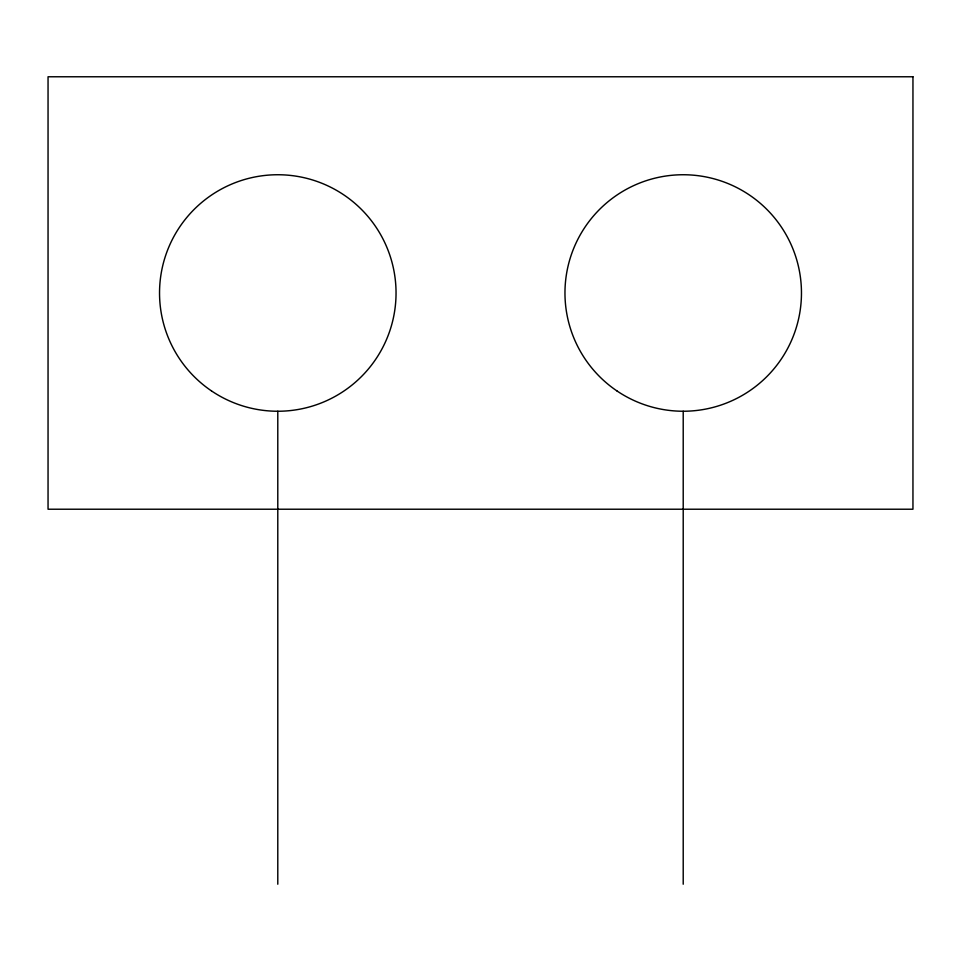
<?xml version="1.0" encoding="UTF-8"?>
<svg xmlns="http://www.w3.org/2000/svg" width="961" height="961" viewBox="0 0 961 961"><rect width="100%" height="100%" fill="white"/><g stroke="black" fill="none" stroke-linecap="round" stroke-linejoin="round"><path stroke-width="1.44" d="M683.211 411.236L683.211 884.228M277.789 411.236L277.789 884.228M912.95 76.772L48.05 76.772L48.05 509.222L912.95 509.222L912.95 76.772M616.938 390.923A118.251 118.251 0 0 0 801.162 301.43A118.251 118.251 0 0 0 631.545 186.626A118.251 118.251 0 0 0 616.938 390.923M211.504 390.923A118.251 118.251 0 0 0 395.74 301.43A118.251 118.251 0 0 0 226.123 186.626A118.251 118.251 0 0 0 211.504 390.923"/></g></svg>
